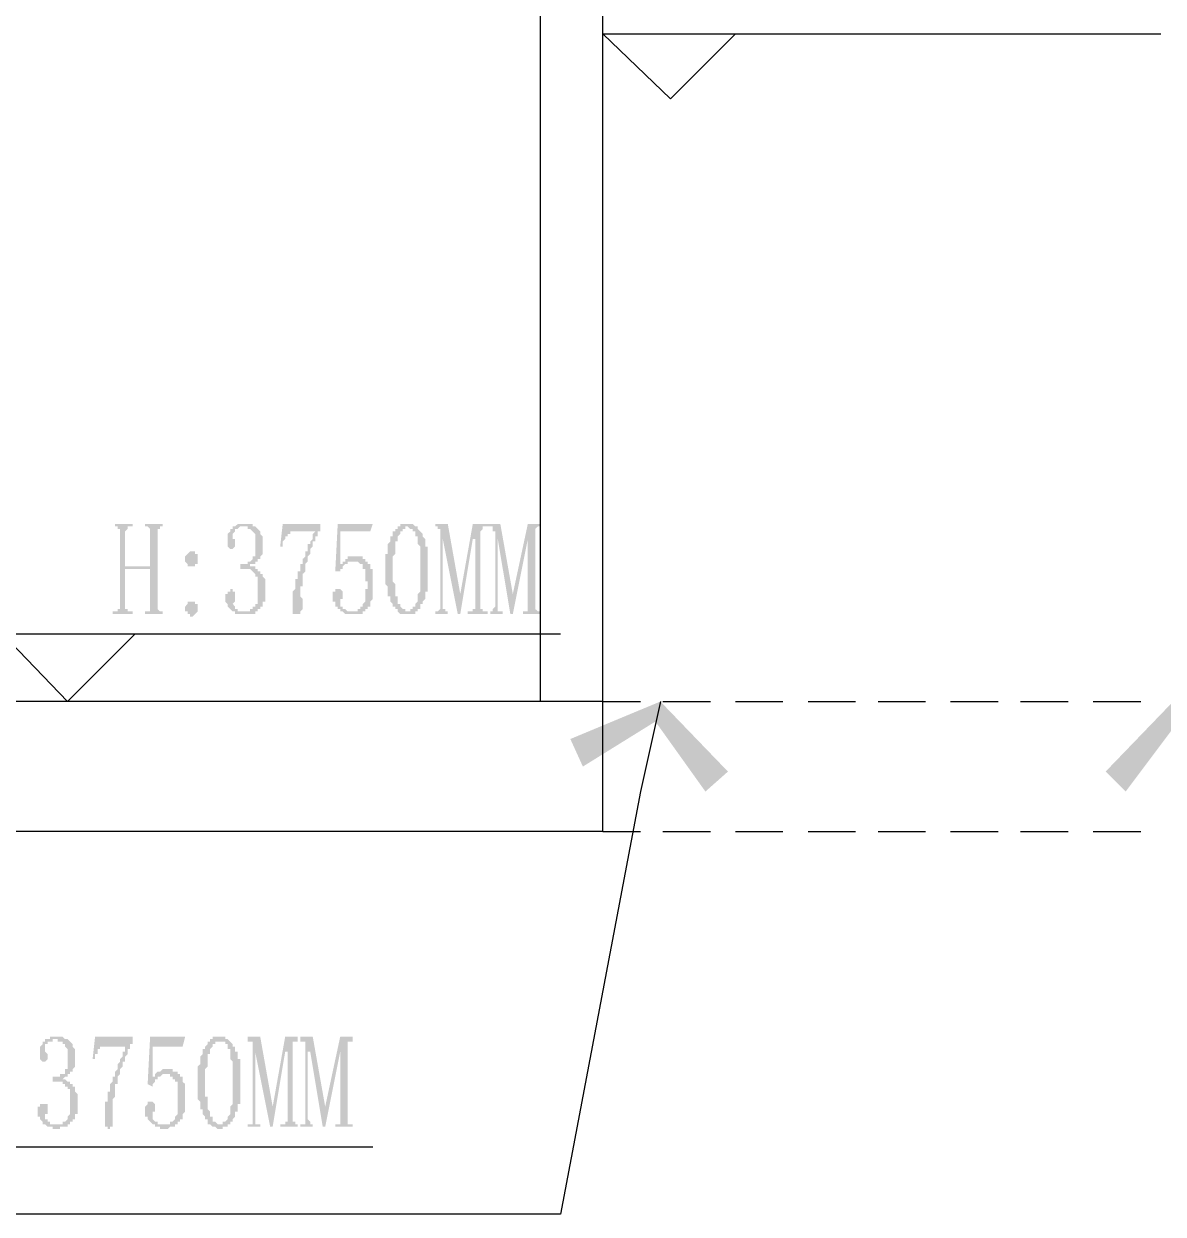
# Model space of a CAD drawing. Header units: inches. Extents: x 11 to 286, y 6 to 196.
# Drawn here: x 111.92 to 131.21, y 85.27 to 105.42 of the extents above; entities that cross this region are included whole.
import ezdxf

# ---------------------------------------------------------------- set-up
doc = ezdxf.new("R2010")
doc.units = ezdxf.units.IN
doc.header["$MEASUREMENT"] = 0
doc.layers.add('PDF_几何图形', color=7, linetype='Continuous')
doc.layers.add('PDF_实体填充', color=7, linetype='Continuous', true_color=0xffffff)

msp = doc.modelspace()

# ---------------------------------------------------------------- hatches: boundary and pattern name
at = {"layer": 'PDF_实体填充', "transparency": 33554559}
for points in [[(114.187, 95.56), (114.187, 95.518), (114.229, 95.476), (114.272, 95.476), (114.272, 95.433), (113.975, 95.433), (113.975, 95.476), (114.018, 95.476), (114.06, 95.476), (114.06, 95.518), (114.06, 95.56), (114.06, 96.195), (113.637, 96.195), (113.637, 95.56), (113.637, 95.518), (113.679, 95.518), (113.679, 95.476), (113.721, 95.476), (113.764, 95.476), (113.764, 95.433), (113.425, 95.433), (113.425, 95.476), (113.467, 95.476), (113.51, 95.476), (113.51, 95.518), (113.552, 95.518), (113.552, 95.56), (113.552, 96.83), (113.552, 96.873), (113.51, 96.873), (113.51, 96.915), (113.467, 96.915), (113.467, 96.957), (113.764, 96.957), (113.764, 96.915), (113.721, 96.915), (113.679, 96.915), (113.679, 96.873), (113.637, 96.83), (113.637, 96.238), (114.06, 96.238), (114.06, 96.83), (114.06, 96.873), (114.018, 96.915), (113.975, 96.915), (113.975, 96.957), (114.272, 96.957), (114.272, 96.915), (114.229, 96.915), (114.229, 96.873), (114.187, 96.873), (114.187, 96.83)], [(116.007, 95.857), (116.007, 95.814), (116.007, 95.772), (116.007, 95.73), (116.007, 95.687), (116.007, 95.645), (115.965, 95.645), (115.965, 95.603), (115.965, 95.56), (115.923, 95.56), (115.923, 95.518), (115.88, 95.518), (115.88, 95.476), (115.838, 95.476), (115.838, 95.433), (115.796, 95.433), (115.753, 95.433), (115.711, 95.433), (115.669, 95.433), (115.626, 95.433), (115.584, 95.433), (115.542, 95.433), (115.499, 95.433), (115.499, 95.476), (115.457, 95.476), (115.415, 95.518), (115.372, 95.56), (115.372, 95.603), (115.33, 95.645), (115.33, 95.687), (115.33, 95.73), (115.33, 95.772), (115.372, 95.772), (115.372, 95.814), (115.415, 95.814), (115.415, 95.857), (115.457, 95.857), (115.457, 95.814), (115.499, 95.814), (115.499, 95.772), (115.499, 95.73), (115.499, 95.687), (115.499, 95.645), (115.457, 95.603), (115.499, 95.56), (115.499, 95.518), (115.542, 95.518), (115.542, 95.476), (115.584, 95.476), (115.626, 95.476), (115.669, 95.476), (115.711, 95.476), (115.753, 95.476), (115.753, 95.518), (115.796, 95.518), (115.796, 95.56), (115.838, 95.56), (115.838, 95.603), (115.88, 95.603), (115.88, 95.645), (115.88, 95.687), (115.88, 95.73), (115.88, 95.772), (115.88, 95.814), (115.88, 95.857), (115.88, 95.899), (115.88, 95.941), (115.88, 95.984), (115.88, 96.026), (115.88, 96.068), (115.838, 96.068), (115.838, 96.111), (115.796, 96.153), (115.753, 96.195), (115.711, 96.195), (115.669, 96.195), (115.626, 96.195), (115.584, 96.195), (115.584, 96.28), (115.626, 96.28), (115.669, 96.28), (115.711, 96.28), (115.711, 96.322), (115.753, 96.322), (115.796, 96.365), (115.796, 96.407), (115.838, 96.407), (115.838, 96.449), (115.838, 96.492), (115.838, 96.534), (115.838, 96.576), (115.838, 96.619), (115.838, 96.661), (115.838, 96.703), (115.838, 96.746), (115.838, 96.788), (115.796, 96.83), (115.753, 96.873), (115.711, 96.873), (115.711, 96.915), (115.669, 96.915), (115.626, 96.915), (115.584, 96.915), (115.542, 96.873), (115.499, 96.873), (115.499, 96.83), (115.457, 96.788), (115.457, 96.746), (115.457, 96.703), (115.499, 96.703), (115.499, 96.661), (115.499, 96.619), (115.499, 96.576), (115.457, 96.534), (115.415, 96.534), (115.372, 96.576), (115.372, 96.619), (115.372, 96.661), (115.372, 96.703), (115.372, 96.746), (115.372, 96.788), (115.415, 96.83), (115.415, 96.873), (115.457, 96.873), (115.457, 96.915), (115.499, 96.915), (115.542, 96.957), (115.584, 96.957), (115.626, 96.957), (115.669, 96.957), (115.711, 96.957), (115.753, 96.957), (115.796, 96.957), (115.796, 96.915), (115.838, 96.915), (115.88, 96.873), (115.923, 96.83), (115.923, 96.788), (115.965, 96.746), (115.965, 96.703), (115.965, 96.661), (115.965, 96.619), (115.965, 96.576), (115.965, 96.534), (115.965, 96.492), (115.965, 96.449), (115.923, 96.407), (115.923, 96.365), (115.88, 96.365), (115.88, 96.322), (115.838, 96.322), (115.838, 96.28), (115.796, 96.28), (115.753, 96.28), (115.753, 96.238), (115.796, 96.238), (115.838, 96.238), (115.838, 96.195), (115.88, 96.195), (115.88, 96.153), (115.923, 96.153), (115.923, 96.111), (115.965, 96.111), (115.965, 96.068), (116.007, 96.026), (116.007, 95.984), (116.007, 95.941), (116.007, 95.899)], [(116.939, 96.873), (116.939, 96.83), (116.896, 96.83), (116.896, 96.788), (116.896, 96.746), (116.854, 96.746), (116.854, 96.703), (116.854, 96.661), (116.812, 96.661), (116.812, 96.619), (116.812, 96.576), (116.769, 96.534), (116.769, 96.492), (116.769, 96.449), (116.727, 96.407), (116.727, 96.365), (116.727, 96.322), (116.685, 96.28), (116.685, 96.238), (116.685, 96.195), (116.685, 96.153), (116.642, 96.111), (116.642, 96.068), (116.642, 96.026), (116.642, 95.984), (116.642, 95.941), (116.642, 95.899), (116.6, 95.899), (116.6, 95.857), (116.6, 95.814), (116.6, 95.772), (116.6, 95.73), (116.642, 95.687), (116.642, 95.645), (116.642, 95.603), (116.642, 95.56), (116.642, 95.518), (116.6, 95.476), (116.6, 95.433), (116.558, 95.433), (116.515, 95.433), (116.473, 95.433), (116.473, 95.476), (116.473, 95.518), (116.473, 95.56), (116.473, 95.603), (116.473, 95.645), (116.473, 95.687), (116.473, 95.73), (116.473, 95.772), (116.473, 95.814), (116.515, 95.857), (116.515, 95.899), (116.515, 95.941), (116.515, 95.984), (116.515, 96.026), (116.558, 96.026), (116.558, 96.068), (116.558, 96.111), (116.558, 96.153), (116.6, 96.153), (116.6, 96.195), (116.6, 96.238), (116.6, 96.28), (116.642, 96.28), (116.642, 96.322), (116.642, 96.365), (116.685, 96.407), (116.685, 96.449), (116.685, 96.492), (116.727, 96.492), (116.727, 96.534), (116.727, 96.576), (116.727, 96.619), (116.769, 96.619), (116.769, 96.661), (116.812, 96.703), (116.812, 96.746), (116.812, 96.788), (116.854, 96.83), (116.473, 96.83), (116.431, 96.83), (116.431, 96.788), (116.388, 96.788), (116.388, 96.746), (116.346, 96.746), (116.346, 96.703), (116.304, 96.661), (116.304, 96.619), (116.304, 96.576), (116.261, 96.576), (116.304, 96.957), (116.939, 96.957)], [(117.531, 96.407), (117.574, 96.407), (117.616, 96.407), (117.658, 96.407), (117.658, 96.365), (117.701, 96.365), (117.701, 96.322), (117.743, 96.322), (117.743, 96.28), (117.785, 96.28), (117.785, 96.238), (117.785, 96.195), (117.828, 96.195), (117.828, 96.153), (117.828, 96.111), (117.828, 96.068), (117.828, 96.026), (117.828, 95.984), (117.828, 95.941), (117.828, 95.899), (117.828, 95.857), (117.828, 95.814), (117.828, 95.772), (117.828, 95.73), (117.828, 95.687), (117.785, 95.645), (117.785, 95.603), (117.785, 95.56), (117.743, 95.56), (117.743, 95.518), (117.701, 95.518), (117.701, 95.476), (117.658, 95.476), (117.658, 95.433), (117.616, 95.433), (117.574, 95.433), (117.531, 95.433), (117.489, 95.433), (117.447, 95.433), (117.404, 95.433), (117.362, 95.433), (117.32, 95.476), (117.277, 95.476), (117.277, 95.518), (117.235, 95.518), (117.235, 95.56), (117.193, 95.56), (117.193, 95.603), (117.193, 95.645), (117.15, 95.645), (117.15, 95.687), (117.15, 95.73), (117.15, 95.772), (117.15, 95.814), (117.193, 95.814), (117.193, 95.857), (117.235, 95.857), (117.277, 95.857), (117.32, 95.814), (117.32, 95.772), (117.32, 95.73), (117.32, 95.687), (117.277, 95.687), (117.277, 95.645), (117.277, 95.603), (117.277, 95.56), (117.32, 95.56), (117.32, 95.518), (117.362, 95.518), (117.404, 95.476), (117.447, 95.476), (117.489, 95.476), (117.531, 95.476), (117.574, 95.476), (117.574, 95.518), (117.616, 95.518), (117.616, 95.56), (117.658, 95.56), (117.658, 95.603), (117.701, 95.645), (117.701, 95.687), (117.701, 95.73), (117.701, 95.772), (117.701, 95.814), (117.701, 95.857), (117.743, 95.857), (117.743, 95.899), (117.743, 95.941), (117.743, 95.984), (117.701, 95.984), (117.701, 96.026), (117.701, 96.068), (117.701, 96.111), (117.701, 96.153), (117.701, 96.195), (117.658, 96.195), (117.658, 96.238), (117.658, 96.28), (117.616, 96.28), (117.574, 96.322), (117.531, 96.322), (117.489, 96.322), (117.447, 96.322), (117.404, 96.322), (117.404, 96.28), (117.362, 96.28), (117.32, 96.238), (117.32, 96.195), (117.277, 96.195), (117.277, 96.153), (117.193, 96.153), (117.235, 96.957), (117.828, 96.957), (117.785, 96.83), (117.277, 96.83), (117.277, 96.238), (117.277, 96.28), (117.32, 96.28), (117.32, 96.322), (117.362, 96.322), (117.362, 96.365), (117.404, 96.365), (117.404, 96.407), (117.447, 96.407), (117.489, 96.407)], [(119.648, 95.56), (119.648, 95.518), (119.69, 95.518), (119.69, 95.476), (119.733, 95.476), (119.775, 95.476), (119.775, 95.433), (119.436, 95.433), (119.436, 95.476), (119.479, 95.476), (119.521, 95.476), (119.521, 95.518), (119.563, 95.518), (119.563, 95.56), (119.563, 96.703), (119.521, 96.703), (119.309, 95.433), (119.267, 95.433), (119.013, 96.703), (119.013, 95.56), (119.013, 95.518), (119.055, 95.518), (119.055, 95.476), (119.098, 95.476), (119.098, 95.433), (118.886, 95.433), (118.886, 95.476), (118.928, 95.476), (118.971, 95.518), (118.971, 95.56), (118.971, 96.83), (118.971, 96.873), (118.928, 96.873), (118.928, 96.915), (118.886, 96.915), (118.886, 96.957), (119.098, 96.957), (119.309, 95.772), (119.521, 96.957), (119.775, 96.957), (119.775, 96.915), (119.733, 96.915), (119.69, 96.915), (119.69, 96.873), (119.648, 96.83)], [(120.579, 95.56), (120.579, 95.518), (120.622, 95.476), (120.664, 95.476), (120.664, 95.433), (120.368, 95.433), (120.368, 95.476), (120.41, 95.476), (120.452, 95.476), (120.452, 95.518), (120.452, 95.56), (120.452, 96.703), (120.198, 95.433), (120.156, 95.433), (119.944, 96.703), (119.944, 95.56), (119.944, 95.518), (119.944, 95.476), (119.987, 95.476), (120.029, 95.476), (120.029, 95.433), (119.817, 95.433), (119.817, 95.476), (119.86, 95.476), (119.86, 95.518), (119.902, 95.56), (119.902, 96.83), (119.86, 96.83), (119.86, 96.873), (119.86, 96.915), (119.817, 96.915), (119.775, 96.915), (119.775, 96.957), (119.987, 96.957), (120.198, 95.772), (120.452, 96.957), (120.664, 96.957), (120.664, 96.915), (120.622, 96.915), (120.579, 96.873), (120.579, 96.83)], [(112.832, 87.136), (112.832, 87.094), (112.832, 87.051), (112.832, 87.009), (112.832, 86.967), (112.79, 86.967), (112.79, 86.924), (112.79, 86.882), (112.748, 86.882), (112.748, 86.84), (112.705, 86.84), (112.705, 86.797), (112.663, 86.797), (112.663, 86.755), (112.621, 86.755), (112.578, 86.755), (112.536, 86.755), (112.536, 86.713), (112.494, 86.713), (112.451, 86.713), (112.409, 86.713), (112.409, 86.755), (112.367, 86.755), (112.324, 86.755), (112.282, 86.797), (112.24, 86.797), (112.24, 86.84), (112.197, 86.882), (112.197, 86.924), (112.155, 86.924), (112.155, 86.967), (112.155, 87.009), (112.155, 87.051), (112.155, 87.094), (112.197, 87.094), (112.197, 87.136), (112.24, 87.136), (112.282, 87.136), (112.324, 87.136), (112.324, 87.094), (112.324, 87.051), (112.324, 87.009), (112.324, 86.967), (112.282, 86.967), (112.282, 86.924), (112.282, 86.882), (112.324, 86.882), (112.324, 86.84), (112.367, 86.84), (112.367, 86.797), (112.409, 86.797), (112.451, 86.797), (112.494, 86.797), (112.536, 86.797), (112.578, 86.797), (112.578, 86.84), (112.621, 86.84), (112.663, 86.882), (112.663, 86.924), (112.705, 86.967), (112.705, 87.009), (112.705, 87.051), (112.705, 87.094), (112.705, 87.136), (112.705, 87.178), (112.705, 87.221), (112.705, 87.263), (112.705, 87.305), (112.705, 87.348), (112.705, 87.39), (112.663, 87.39), (112.663, 87.432), (112.621, 87.432), (112.621, 87.475), (112.578, 87.475), (112.578, 87.517), (112.536, 87.517), (112.494, 87.517), (112.451, 87.517), (112.409, 87.517), (112.409, 87.602), (112.451, 87.602), (112.494, 87.602), (112.536, 87.602), (112.536, 87.644), (112.578, 87.644), (112.621, 87.644), (112.621, 87.686), (112.621, 87.729), (112.663, 87.729), (112.663, 87.771), (112.663, 87.813), (112.663, 87.856), (112.663, 87.898), (112.663, 87.94), (112.663, 87.983), (112.663, 88.025), (112.663, 88.067), (112.621, 88.11), (112.621, 88.152), (112.578, 88.152), (112.578, 88.194), (112.536, 88.194), (112.494, 88.194), (112.494, 88.237), (112.451, 88.237), (112.409, 88.237), (112.409, 88.194), (112.367, 88.194), (112.324, 88.194), (112.324, 88.152), (112.282, 88.152), (112.282, 88.11), (112.282, 88.067), (112.282, 88.025), (112.324, 87.983), (112.324, 87.94), (112.324, 87.898), (112.282, 87.856), (112.24, 87.856), (112.197, 87.898), (112.197, 87.94), (112.197, 87.983), (112.197, 88.025), (112.197, 88.067), (112.197, 88.11), (112.24, 88.152), (112.24, 88.194), (112.282, 88.194), (112.282, 88.237), (112.324, 88.237), (112.367, 88.237), (112.367, 88.279), (112.409, 88.279), (112.451, 88.279), (112.494, 88.279), (112.536, 88.279), (112.578, 88.279), (112.621, 88.237), (112.663, 88.237), (112.705, 88.194), (112.748, 88.152), (112.748, 88.11), (112.79, 88.067), (112.79, 88.025), (112.79, 87.983), (112.79, 87.94), (112.79, 87.898), (112.79, 87.856), (112.79, 87.813), (112.79, 87.771), (112.748, 87.729), (112.748, 87.686), (112.705, 87.686), (112.705, 87.644), (112.663, 87.644), (112.663, 87.602), (112.621, 87.602), (112.578, 87.559), (112.621, 87.559), (112.663, 87.517), (112.705, 87.517), (112.705, 87.475), (112.748, 87.475), (112.748, 87.432), (112.79, 87.432), (112.79, 87.39), (112.79, 87.348), (112.832, 87.305), (112.832, 87.263), (112.832, 87.221), (112.832, 87.178)], [(113.764, 88.194), (113.764, 88.152), (113.721, 88.152), (113.721, 88.11), (113.721, 88.067), (113.679, 88.067), (113.679, 88.025), (113.679, 87.983), (113.637, 87.94), (113.637, 87.898), (113.637, 87.856), (113.594, 87.856), (113.594, 87.813), (113.594, 87.771), (113.552, 87.729), (113.552, 87.686), (113.552, 87.644), (113.51, 87.602), (113.51, 87.559), (113.51, 87.517), (113.51, 87.475), (113.467, 87.475), (113.467, 87.432), (113.467, 87.39), (113.467, 87.348), (113.467, 87.305), (113.467, 87.263), (113.425, 87.221), (113.425, 87.178), (113.425, 87.136), (113.425, 87.094), (113.425, 87.051), (113.425, 87.009), (113.425, 86.967), (113.425, 86.924), (113.425, 86.882), (113.425, 86.84), (113.425, 86.797), (113.425, 86.755), (113.383, 86.755), (113.383, 86.713), (113.34, 86.713), (113.34, 86.755), (113.298, 86.755), (113.298, 86.797), (113.298, 86.84), (113.298, 86.882), (113.298, 86.924), (113.298, 86.967), (113.298, 87.009), (113.298, 87.051), (113.298, 87.094), (113.298, 87.136), (113.298, 87.178), (113.34, 87.178), (113.34, 87.221), (113.34, 87.263), (113.34, 87.305), (113.34, 87.348), (113.383, 87.348), (113.383, 87.39), (113.383, 87.432), (113.383, 87.475), (113.425, 87.517), (113.425, 87.559), (113.425, 87.602), (113.467, 87.602), (113.467, 87.644), (113.467, 87.686), (113.51, 87.729), (113.51, 87.771), (113.51, 87.813), (113.552, 87.856), (113.552, 87.898), (113.594, 87.94), (113.594, 87.983), (113.594, 88.025), (113.637, 88.025), (113.637, 88.067), (113.637, 88.11), (113.679, 88.11), (113.298, 88.11), (113.256, 88.11), (113.213, 88.11), (113.213, 88.067), (113.171, 88.067), (113.171, 88.025), (113.171, 87.983), (113.129, 87.983), (113.129, 87.94), (113.129, 87.898), (113.086, 87.898), (113.129, 88.279), (113.764, 88.279)], [(114.356, 87.729), (114.399, 87.729), (114.441, 87.729), (114.441, 87.686), (114.483, 87.686), (114.526, 87.686), (114.526, 87.644), (114.568, 87.644), (114.568, 87.602), (114.61, 87.602), (114.61, 87.559), (114.61, 87.517), (114.653, 87.475), (114.653, 87.432), (114.653, 87.39), (114.653, 87.348), (114.653, 87.305), (114.653, 87.263), (114.653, 87.221), (114.653, 87.178), (114.653, 87.136), (114.653, 87.094), (114.653, 87.051), (114.653, 87.009), (114.61, 86.967), (114.61, 86.924), (114.61, 86.882), (114.568, 86.882), (114.568, 86.84), (114.526, 86.84), (114.526, 86.797), (114.483, 86.797), (114.483, 86.755), (114.441, 86.755), (114.399, 86.755), (114.356, 86.713), (114.314, 86.713), (114.272, 86.713), (114.229, 86.713), (114.229, 86.755), (114.187, 86.755), (114.145, 86.755), (114.145, 86.797), (114.102, 86.797), (114.06, 86.84), (114.018, 86.882), (114.018, 86.924), (113.975, 86.924), (113.975, 86.967), (113.975, 87.009), (113.975, 87.051), (113.975, 87.094), (114.018, 87.136), (114.018, 87.178), (114.06, 87.178), (114.102, 87.178), (114.145, 87.136), (114.145, 87.094), (114.145, 87.051), (114.145, 87.009), (114.102, 87.009), (114.102, 86.967), (114.102, 86.924), (114.102, 86.882), (114.145, 86.84), (114.187, 86.84), (114.187, 86.797), (114.229, 86.797), (114.272, 86.797), (114.314, 86.797), (114.356, 86.797), (114.399, 86.797), (114.399, 86.84), (114.441, 86.84), (114.483, 86.882), (114.483, 86.924), (114.526, 86.967), (114.526, 87.009), (114.526, 87.051), (114.526, 87.094), (114.526, 87.136), (114.526, 87.178), (114.526, 87.221), (114.526, 87.263), (114.526, 87.305), (114.526, 87.348), (114.526, 87.39), (114.526, 87.432), (114.526, 87.475), (114.526, 87.517), (114.483, 87.517), (114.483, 87.559), (114.441, 87.559), (114.441, 87.602), (114.399, 87.602), (114.399, 87.644), (114.356, 87.644), (114.314, 87.644), (114.272, 87.644), (114.229, 87.602), (114.187, 87.602), (114.187, 87.559), (114.145, 87.559), (114.145, 87.517), (114.102, 87.475), (114.102, 87.432), (114.018, 87.475), (114.06, 88.279), (114.653, 88.279), (114.61, 88.11), (114.102, 88.11), (114.102, 87.559), (114.102, 87.602), (114.145, 87.602), (114.145, 87.644), (114.187, 87.686), (114.229, 87.686), (114.272, 87.729), (114.314, 87.729)], [(116.473, 86.882), (116.473, 86.84), (116.515, 86.84), (116.515, 86.797), (116.558, 86.797), (116.558, 86.755), (116.261, 86.755), (116.261, 86.797), (116.304, 86.797), (116.346, 86.797), (116.346, 86.84), (116.388, 86.84), (116.388, 86.882), (116.388, 88.025), (116.346, 88.025), (116.134, 86.755), (116.092, 86.755), (115.838, 88.025), (115.838, 86.882), (115.838, 86.84), (115.838, 86.797), (115.88, 86.797), (115.923, 86.797), (115.923, 86.755), (115.711, 86.755), (115.711, 86.797), (115.753, 86.797), (115.796, 86.797), (115.796, 86.84), (115.796, 86.882), (115.796, 88.152), (115.796, 88.194), (115.753, 88.194), (115.711, 88.194), (115.711, 88.279), (115.923, 88.279), (116.134, 87.094), (116.346, 88.279), (116.558, 88.279), (116.558, 88.194), (116.515, 88.194), (116.473, 88.194), (116.473, 88.152)], [(117.404, 86.882), (117.404, 86.84), (117.404, 86.797), (117.447, 86.797), (117.489, 86.797), (117.489, 86.755), (117.193, 86.755), (117.193, 86.797), (117.235, 86.797), (117.277, 86.797), (117.277, 86.84), (117.277, 86.882), (117.277, 88.025), (117.023, 86.755), (116.981, 86.755), (116.769, 88.025), (116.727, 88.025), (116.727, 86.882), (116.769, 86.84), (116.769, 86.797), (116.812, 86.797), (116.812, 86.755), (116.6, 86.755), (116.6, 86.797), (116.642, 86.797), (116.685, 86.797), (116.685, 86.84), (116.685, 86.882), (116.685, 88.152), (116.685, 88.194), (116.642, 88.194), (116.6, 88.194), (116.6, 88.279), (116.812, 88.279), (117.023, 87.094), (117.277, 88.279), (117.489, 88.279), (117.489, 88.194), (117.447, 88.194), (117.404, 88.194), (117.404, 88.152)]]:
    msp.add_hatch(color=7, dxfattribs=at).paths.add_polyline_path(points, flags=0)
h = msp.add_hatch(color=7, dxfattribs=at)
h.paths.add_polyline_path([(118.42, 96.915), (118.378, 96.915), (118.378, 96.873), (118.378, 96.873), (118.336, 96.873), (118.336, 96.873), (118.336, 96.873), (118.336, 96.83), (118.293, 96.83), (118.293, 96.83), (118.293, 96.788), (118.293, 96.788), (118.251, 96.746), (118.251, 96.746), (118.251, 96.703), (118.251, 96.703), (118.251, 96.661), (118.251, 96.661), (118.209, 96.661), (118.209, 96.619), (118.209, 96.619), (118.209, 96.576), (118.209, 96.576), (118.209, 96.534), (118.209, 96.534), (118.209, 96.492), (118.209, 96.492), (118.209, 96.449), (118.209, 96.449), (118.166, 96.407), (118.166, 96.365), (118.166, 96.365), (118.166, 96.322), (118.166, 96.322), (118.166, 96.28), (118.166, 96.238), (118.166, 96.238), (118.166, 96.195), (118.166, 96.195), (118.166, 96.153), (118.166, 96.153), (118.166, 96.111), (118.166, 96.068), (118.166, 96.068), (118.166, 96.026), (118.166, 96.026), (118.166, 95.984), (118.209, 95.941), (118.209, 95.941), (118.209, 95.899), (118.209, 95.899), (118.209, 95.857), (118.209, 95.857), (118.209, 95.814), (118.209, 95.814), (118.209, 95.772), (118.209, 95.772), (118.209, 95.772), (118.209, 95.73), (118.251, 95.73), (118.251, 95.687), (118.251, 95.687), (118.251, 95.687), (118.251, 95.645), (118.251, 95.603), (118.293, 95.603), (118.293, 95.56), (118.293, 95.56), (118.293, 95.56), (118.336, 95.518), (118.336, 95.518), (118.336, 95.518), (118.378, 95.518), (118.378, 95.476), (118.378, 95.476), (118.42, 95.476), (118.42, 95.476), (118.42, 95.476), (118.463, 95.476), (118.463, 95.476), (118.463, 95.518), (118.463, 95.518), (118.505, 95.518), (118.505, 95.518), (118.505, 95.56), (118.547, 95.56), (118.547, 95.603), (118.547, 95.603), (118.547, 95.603), (118.59, 95.645), (118.59, 95.687), (118.59, 95.687), (118.59, 95.687), (118.59, 95.73), (118.59, 95.73), (118.59, 95.772), (118.59, 95.772), (118.632, 95.814), (118.632, 95.814), (118.632, 95.857), (118.632, 95.857), (118.632, 95.899), (118.632, 95.899), (118.632, 95.941), (118.632, 95.941), (118.632, 95.984), (118.632, 95.984), (118.632, 96.026), (118.632, 96.068), (118.632, 96.068), (118.632, 96.111), (118.632, 96.111), (118.632, 96.153), (118.632, 96.195), (118.632, 96.195), (118.632, 96.238), (118.632, 96.238), (118.632, 96.28), (118.632, 96.322), (118.632, 96.322), (118.632, 96.365), (118.632, 96.365), (118.632, 96.407), (118.632, 96.407), (118.632, 96.449), (118.632, 96.492), (118.632, 96.492), (118.632, 96.534), (118.632, 96.534), (118.632, 96.576), (118.632, 96.576), (118.59, 96.619), (118.59, 96.619), (118.59, 96.619), (118.59, 96.661), (118.59, 96.661), (118.59, 96.703), (118.59, 96.703), (118.59, 96.703), (118.59, 96.746), (118.547, 96.746), (118.547, 96.788), (118.547, 96.788), (118.547, 96.83), (118.505, 96.83), (118.505, 96.83), (118.505, 96.873), (118.505, 96.873), (118.463, 96.873), (118.463, 96.873), (118.463, 96.873), (118.42, 96.915), (118.42, 96.915), (118.42, 96.915), (118.42, 96.915)], flags=0)
h.paths.add_polyline_path([(118.42, 95.433), (118.378, 95.433), (118.378, 95.433), (118.378, 95.433), (118.336, 95.433), (118.336, 95.433), (118.336, 95.433), (118.293, 95.433), (118.293, 95.433), (118.251, 95.476), (118.251, 95.476), (118.251, 95.476), (118.251, 95.518), (118.209, 95.518), (118.209, 95.518), (118.209, 95.56), (118.166, 95.56), (118.166, 95.603), (118.166, 95.603), (118.166, 95.603), (118.124, 95.645), (118.124, 95.645), (118.124, 95.687), (118.124, 95.687), (118.124, 95.687), (118.124, 95.73), (118.082, 95.73), (118.082, 95.772), (118.082, 95.772), (118.082, 95.814), (118.082, 95.814), (118.082, 95.857), (118.082, 95.857), (118.082, 95.899), (118.082, 95.899), (118.039, 95.941), (118.039, 95.941), (118.039, 95.984), (118.039, 95.984), (118.039, 96.026), (118.039, 96.026), (118.039, 96.068), (118.039, 96.111), (118.039, 96.111), (118.039, 96.153), (118.039, 96.195), (118.039, 96.195), (118.039, 96.238), (118.039, 96.238), (118.039, 96.28), (118.039, 96.28), (118.039, 96.322), (118.039, 96.365), (118.039, 96.365), (118.039, 96.407), (118.039, 96.407), (118.039, 96.449), (118.082, 96.449), (118.082, 96.492), (118.082, 96.492), (118.082, 96.534), (118.082, 96.534), (118.082, 96.576), (118.082, 96.576), (118.082, 96.619), (118.082, 96.619), (118.124, 96.661), (118.124, 96.661), (118.124, 96.703), (118.124, 96.703), (118.124, 96.703), (118.124, 96.746), (118.166, 96.746), (118.166, 96.788), (118.166, 96.788), (118.166, 96.83), (118.209, 96.83), (118.209, 96.873), (118.209, 96.873), (118.251, 96.873), (118.251, 96.915), (118.251, 96.915), (118.293, 96.915), (118.293, 96.915), (118.293, 96.957), (118.336, 96.957), (118.336, 96.957), (118.336, 96.957), (118.378, 96.957), (118.378, 96.957), (118.378, 96.957), (118.42, 96.957), (118.42, 96.957), (118.463, 96.957), (118.463, 96.957), (118.463, 96.957), (118.505, 96.957), (118.505, 96.957), (118.505, 96.957), (118.547, 96.915), (118.547, 96.915), (118.547, 96.915), (118.59, 96.915), (118.59, 96.873), (118.59, 96.873), (118.632, 96.83), (118.632, 96.83), (118.632, 96.83), (118.674, 96.788), (118.674, 96.788), (118.674, 96.746), (118.674, 96.746), (118.674, 96.746), (118.717, 96.703), (118.717, 96.703), (118.717, 96.661), (118.717, 96.661), (118.717, 96.661), (118.717, 96.619), (118.717, 96.619), (118.717, 96.576), (118.759, 96.576), (118.759, 96.534), (118.759, 96.534), (118.759, 96.492), (118.759, 96.492), (118.759, 96.449), (118.759, 96.449), (118.759, 96.407), (118.759, 96.365), (118.759, 96.365), (118.759, 96.322), (118.759, 96.322), (118.759, 96.28), (118.759, 96.238), (118.759, 96.238), (118.759, 96.195), (118.759, 96.195), (118.759, 96.153), (118.759, 96.153), (118.759, 96.111), (118.759, 96.068), (118.759, 96.068), (118.759, 96.026), (118.759, 96.026), (118.759, 95.984), (118.759, 95.984), (118.759, 95.941), (118.759, 95.899), (118.759, 95.899), (118.759, 95.857), (118.759, 95.857), (118.759, 95.814), (118.717, 95.814), (118.717, 95.772), (118.717, 95.772), (118.717, 95.772), (118.717, 95.73), (118.717, 95.73), (118.717, 95.687), (118.717, 95.687), (118.674, 95.645), (118.674, 95.645), (118.674, 95.645), (118.674, 95.645), (118.674, 95.603), (118.632, 95.603), (118.632, 95.56), (118.632, 95.56), (118.632, 95.518), (118.59, 95.518), (118.59, 95.518), (118.59, 95.476), (118.547, 95.476), (118.547, 95.476), (118.547, 95.433), (118.505, 95.433), (118.505, 95.433), (118.505, 95.433), (118.463, 95.433), (118.463, 95.433), (118.42, 95.433), (118.42, 95.433), (118.42, 95.433), (118.42, 95.433), (118.42, 95.433)], flags=0)
h = msp.add_hatch(color=7, dxfattribs=at)
h.paths.add_polyline_path([(114.864, 96.365), (114.864, 96.322), (114.864, 96.322), (114.864, 96.28), (114.822, 96.28), (114.822, 96.28), (114.822, 96.28), (114.822, 96.238), (114.78, 96.238), (114.78, 96.238), (114.78, 96.238), (114.737, 96.238), (114.737, 96.238), (114.695, 96.238), (114.695, 96.28), (114.695, 96.28), (114.695, 96.28), (114.653, 96.322), (114.653, 96.322), (114.653, 96.365), (114.653, 96.365), (114.653, 96.407), (114.653, 96.407), (114.695, 96.449), (114.695, 96.449), (114.695, 96.449), (114.695, 96.449), (114.737, 96.492), (114.737, 96.492), (114.737, 96.492), (114.78, 96.492), (114.78, 96.492), (114.78, 96.492), (114.822, 96.492), (114.822, 96.449), (114.822, 96.449), (114.864, 96.449), (114.864, 96.407), (114.864, 96.407), (114.864, 96.365), (114.864, 96.365), (114.864, 96.365)], flags=0)
h.paths.add_polyline_path([(114.864, 95.518), (114.864, 95.518), (114.864, 95.476), (114.864, 95.476), (114.822, 95.433), (114.822, 95.433), (114.822, 95.433), (114.822, 95.433), (114.78, 95.391), (114.78, 95.391), (114.78, 95.391), (114.737, 95.391), (114.737, 95.433), (114.695, 95.433), (114.695, 95.433), (114.695, 95.433), (114.695, 95.476), (114.653, 95.476), (114.653, 95.518), (114.653, 95.518), (114.653, 95.518), (114.653, 95.56), (114.653, 95.56), (114.695, 95.603), (114.695, 95.603), (114.695, 95.603), (114.695, 95.645), (114.737, 95.645), (114.737, 95.645), (114.737, 95.645), (114.78, 95.645), (114.78, 95.645), (114.78, 95.645), (114.822, 95.645), (114.822, 95.645), (114.822, 95.603), (114.864, 95.603), (114.864, 95.603), (114.864, 95.56), (114.864, 95.56), (114.864, 95.518), (114.864, 95.518), (114.864, 95.518)], flags=0)
h = msp.add_hatch(color=7, dxfattribs=at)
h.paths.add_polyline_path([(121.384, 92.851), (122.611, 93.613), (121.172, 93.317)], flags=0)
h.paths.add_polyline_path([(122.611, 93.613), (121.172, 93.317), (122.696, 93.952), (122.611, 93.613)], flags=0)
h = msp.add_hatch(color=7, dxfattribs=at)
h.paths.add_polyline_path([(123.458, 92.428), (122.611, 93.613), (123.839, 92.766)], flags=0)
h.paths.add_polyline_path([(122.611, 93.613), (123.839, 92.766), (122.696, 93.952), (122.611, 93.613)], flags=0)
h = msp.add_hatch(color=7, dxfattribs=at)
h.paths.add_polyline_path([(130.57, 92.428), (131.459, 93.613), (130.231, 92.766)], flags=0)
h.paths.add_polyline_path([(131.459, 93.613), (130.231, 92.766), (131.374, 93.952), (131.459, 93.613)], flags=0)
h = msp.add_hatch(color=7, dxfattribs=at)
h.paths.add_polyline_path([(115.245, 88.194), (115.203, 88.194), (115.203, 88.194), (115.203, 88.194), (115.161, 88.194), (115.161, 88.194), (115.161, 88.194), (115.161, 88.152), (115.118, 88.152), (115.118, 88.11), (115.118, 88.11), (115.076, 88.067), (115.076, 88.067), (115.076, 88.025), (115.076, 88.025), (115.076, 88.025), (115.076, 87.983), (115.034, 87.983), (115.034, 87.94), (115.034, 87.94), (115.034, 87.898), (115.034, 87.898), (115.034, 87.856), (115.034, 87.856), (115.034, 87.813), (115.034, 87.813), (115.034, 87.771), (115.034, 87.771), (114.991, 87.729), (114.991, 87.729), (114.991, 87.686), (114.991, 87.686), (114.991, 87.644), (114.991, 87.602), (114.991, 87.602), (114.991, 87.559), (114.991, 87.559), (114.991, 87.517), (114.991, 87.517), (114.991, 87.475), (114.991, 87.432), (114.991, 87.432), (114.991, 87.39), (114.991, 87.39), (114.991, 87.348), (114.991, 87.305), (114.991, 87.305), (114.991, 87.263), (115.034, 87.263), (115.034, 87.221), (115.034, 87.221), (115.034, 87.178), (115.034, 87.178), (115.034, 87.136), (115.034, 87.136), (115.034, 87.094), (115.034, 87.094), (115.034, 87.051), (115.034, 87.051), (115.076, 87.009), (115.076, 87.009), (115.076, 87.009), (115.076, 86.967), (115.076, 86.967), (115.076, 86.924), (115.118, 86.924), (115.118, 86.882), (115.118, 86.882), (115.118, 86.84), (115.161, 86.84), (115.161, 86.84), (115.161, 86.84), (115.203, 86.797), (115.203, 86.797), (115.203, 86.797), (115.245, 86.797), (115.245, 86.797), (115.245, 86.797), (115.245, 86.797), (115.288, 86.797), (115.288, 86.797), (115.288, 86.84), (115.33, 86.84), (115.33, 86.84), (115.33, 86.84), (115.372, 86.882), (115.372, 86.882), (115.372, 86.924), (115.372, 86.924), (115.415, 86.967), (115.415, 86.967), (115.415, 87.009), (115.415, 87.009), (115.415, 87.051), (115.415, 87.051), (115.415, 87.051), (115.415, 87.094), (115.415, 87.094), (115.457, 87.136), (115.457, 87.136), (115.457, 87.178), (115.457, 87.178), (115.457, 87.221), (115.457, 87.221), (115.457, 87.263), (115.457, 87.305), (115.457, 87.305), (115.457, 87.348), (115.457, 87.348), (115.457, 87.39), (115.457, 87.432), (115.457, 87.432), (115.457, 87.475), (115.457, 87.517), (115.457, 87.517), (115.457, 87.517), (115.457, 87.559), (115.457, 87.602), (115.457, 87.602), (115.457, 87.644), (115.457, 87.686), (115.457, 87.686), (115.457, 87.729), (115.457, 87.729), (115.457, 87.771), (115.457, 87.771), (115.457, 87.813), (115.457, 87.813), (115.457, 87.856), (115.457, 87.856), (115.415, 87.898), (115.415, 87.898), (115.415, 87.94), (115.415, 87.94), (115.415, 87.983), (115.415, 87.983), (115.415, 88.025), (115.415, 88.025), (115.415, 88.025), (115.415, 88.067), (115.372, 88.067), (115.372, 88.11), (115.372, 88.11), (115.372, 88.152), (115.33, 88.152), (115.33, 88.152), (115.33, 88.194), (115.33, 88.194), (115.288, 88.194), (115.288, 88.194), (115.288, 88.194), (115.245, 88.194), (115.245, 88.194), (115.245, 88.194), (115.245, 88.194)], flags=0)
h.paths.add_polyline_path([(115.245, 86.713), (115.203, 86.713), (115.203, 86.713), (115.203, 86.713), (115.161, 86.755), (115.161, 86.755), (115.118, 86.755), (115.118, 86.755), (115.118, 86.755), (115.076, 86.797), (115.076, 86.797), (115.076, 86.797), (115.034, 86.797), (115.034, 86.84), (115.034, 86.84), (115.034, 86.882), (114.991, 86.882), (114.991, 86.882), (114.991, 86.924), (114.991, 86.924), (114.949, 86.967), (114.949, 86.967), (114.949, 86.967), (114.949, 87.009), (114.949, 87.009), (114.949, 87.051), (114.907, 87.051), (114.907, 87.051), (114.907, 87.094), (114.907, 87.094), (114.907, 87.136), (114.907, 87.136), (114.907, 87.178), (114.907, 87.178), (114.864, 87.221), (114.864, 87.221), (114.864, 87.263), (114.864, 87.305), (114.864, 87.305), (114.864, 87.348), (114.864, 87.348), (114.864, 87.39), (114.864, 87.39), (114.864, 87.432), (114.864, 87.475), (114.864, 87.475), (114.864, 87.517), (114.864, 87.517), (114.864, 87.559), (114.864, 87.602), (114.864, 87.602), (114.864, 87.644), (114.864, 87.644), (114.864, 87.686), (114.864, 87.729), (114.864, 87.729), (114.864, 87.771), (114.864, 87.771), (114.907, 87.813), (114.907, 87.813), (114.907, 87.856), (114.907, 87.856), (114.907, 87.898), (114.907, 87.898), (114.907, 87.94), (114.907, 87.94), (114.949, 87.983), (114.949, 87.983), (114.949, 87.983), (114.949, 88.025), (114.949, 88.025), (114.949, 88.067), (114.991, 88.067), (114.991, 88.11), (114.991, 88.11), (114.991, 88.11), (115.034, 88.152), (115.034, 88.152), (115.034, 88.194), (115.034, 88.194), (115.076, 88.194), (115.076, 88.237), (115.076, 88.237), (115.118, 88.237), (115.118, 88.237), (115.118, 88.279), (115.161, 88.279), (115.161, 88.279), (115.203, 88.279), (115.203, 88.279), (115.203, 88.279), (115.245, 88.279), (115.245, 88.279), (115.288, 88.279), (115.288, 88.279), (115.288, 88.279), (115.33, 88.279), (115.33, 88.279), (115.33, 88.237), (115.372, 88.237), (115.372, 88.237), (115.372, 88.237), (115.415, 88.194), (115.415, 88.194), (115.415, 88.194), (115.457, 88.152), (115.457, 88.152), (115.457, 88.11), (115.499, 88.11), (115.499, 88.067), (115.499, 88.067), (115.499, 88.067), (115.499, 88.025), (115.499, 88.025), (115.542, 88.025), (115.542, 87.983), (115.542, 87.983), (115.542, 87.94), (115.542, 87.94), (115.542, 87.898), (115.542, 87.898), (115.584, 87.898), (115.584, 87.856), (115.584, 87.813), (115.584, 87.813), (115.584, 87.771), (115.584, 87.771), (115.584, 87.729), (115.584, 87.729), (115.584, 87.686), (115.584, 87.686), (115.584, 87.644), (115.584, 87.602), (115.584, 87.602), (115.584, 87.559), (115.584, 87.559), (115.584, 87.517), (115.584, 87.517), (115.584, 87.475), (115.584, 87.475), (115.584, 87.432), (115.584, 87.39), (115.584, 87.39), (115.584, 87.348), (115.584, 87.305), (115.584, 87.305), (115.584, 87.263), (115.584, 87.263), (115.584, 87.221), (115.584, 87.221), (115.584, 87.178), (115.584, 87.178), (115.584, 87.136), (115.542, 87.136), (115.542, 87.094), (115.542, 87.094), (115.542, 87.051), (115.542, 87.051), (115.542, 87.009), (115.542, 87.009), (115.499, 87.009), (115.499, 86.967), (115.499, 86.967), (115.499, 86.924), (115.499, 86.924), (115.499, 86.924), (115.457, 86.882), (115.457, 86.882), (115.457, 86.84), (115.457, 86.84), (115.415, 86.84), (115.415, 86.797), (115.415, 86.797), (115.372, 86.797), (115.372, 86.755), (115.372, 86.755), (115.33, 86.755), (115.33, 86.755), (115.33, 86.755), (115.288, 86.755), (115.288, 86.713), (115.245, 86.713), (115.245, 86.713), (115.245, 86.713), (115.245, 86.713), (115.245, 86.713)], flags=0)

# ---------------------------------------------------------------- linework, layer by layer
at = {"layer": 'PDF_几何图形'}
for p, q in [((120.664, 93.952), (120.664, 111.986)), ((121.722, 91.75), (121.722, 111.986)), ((121.722, 93.952), (82.522, 93.952)), ((121.722, 93.952), (122.357, 93.952)), ((122.696, 93.952), (122.357, 92.428)), ((122.738, 93.952), (123.543, 93.952)), ((123.966, 93.952), (124.77, 93.952)), ((125.194, 93.952), (125.998, 93.952)), ((126.379, 93.952), (127.183, 93.952)), ((127.607, 93.952), (128.411, 93.952)), ((128.792, 93.952), (129.596, 93.952)), ((130.02, 93.952), (130.824, 93.952)), ((121.722, 91.75), (84.638, 91.75)), ((121.722, 91.75), (122.357, 91.75)), ((122.738, 91.75), (123.543, 91.75)), ((123.966, 91.75), (124.77, 91.75)), ((125.194, 91.75), (125.998, 91.75)), ((126.379, 91.75), (127.183, 91.75)), ((127.607, 91.75), (128.411, 91.75)), ((128.792, 91.75), (129.596, 91.75)), ((130.02, 91.75), (130.824, 91.75))]:
    msp.add_line(p, q, dxfattribs=at)
for points in [[(123.966, 105.255), (122.865, 104.154), (121.722, 105.255), (131.163, 105.255)], [(113.806, 95.095), (112.663, 93.952), (111.562, 95.095), (121.003, 95.095)], [(122.357, 92.428), (121.003, 85.273), (108.387, 85.273)], [(110.631, 86.416), (109.488, 85.273), (108.387, 86.416), (117.828, 86.416)]]:
    msp.add_lwpolyline(points, dxfattribs=at)

doc.saveas('drawing.dxf')
